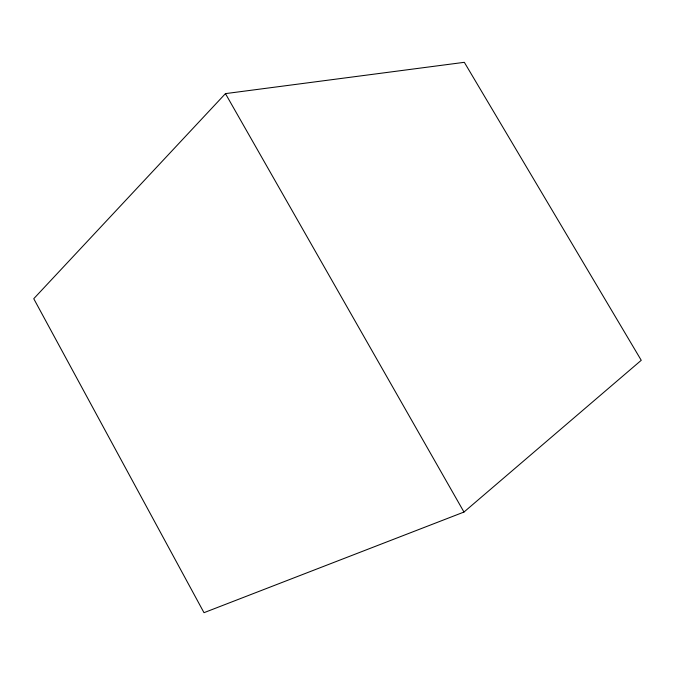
<?xml version="1.0" encoding="UTF-8"?>
<svg xmlns="http://www.w3.org/2000/svg" width="675" height="675" viewBox="0 0 675 675"><rect width="100%" height="100%" fill="white"/><g stroke="black" fill="none" stroke-linecap="round" stroke-linejoin="round"><path stroke-width="1.01" d="M225.45 93.622L33.75 298.704L203.993 612.681L463.978 512.047L641.25 360.298L464.333 62.319L225.45 93.622L463.978 512.047"/></g></svg>
